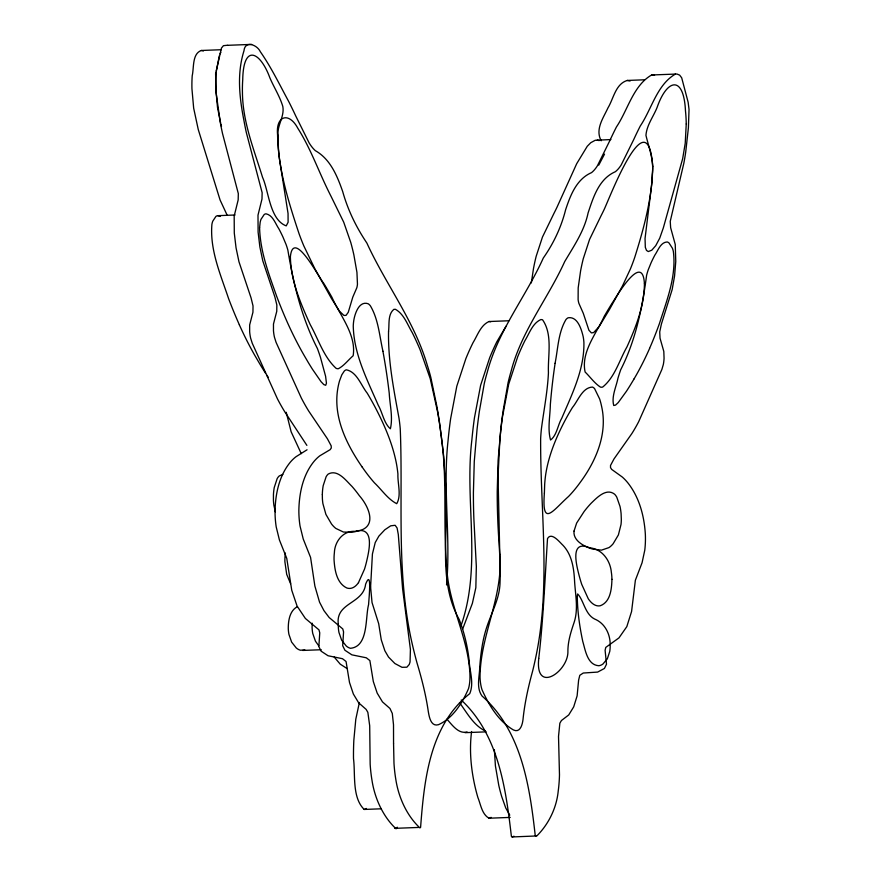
<?xml version="1.0" encoding="UTF-8"?>
<svg xmlns="http://www.w3.org/2000/svg" width="881" height="881" viewBox="0 0 881 881"><rect width="100%" height="100%" fill="white"/><g stroke="black" fill="none" stroke-linecap="round" stroke-linejoin="round"><path stroke-width="1.32" d="M312.226 623.197L312.094 627.305A15.979 6.806 87.8 0 0 312.766 633.505L315.442 641.181L318.768 645.828M216.263 72.209L216.032 74.83A59.401 25.285 87.8 0 0 215.757 87.825L217.486 107.251L220.646 123.12M446.546 584.94C450.907 537.058 442.691 488.933 448.011 441.073A234.291 99.718 87.8 0 1 450.643 418.64L456.81 386.197L465.851 358.666A254.741 108.429 87.8 0 1 473.086 342.577C477.579 335.276 480.663 325.166 489.054 321.521L508.899 320.761M471.599 731.527C469.221 749.786 470.917 768.375 474.958 786.281A101.205 43.07 87.8 0 0 477.898 797.525C480.74 804.518 481.885 814.286 489.032 818.218L510.209 817.403M531.331 282.922L533.49 268.54A126.038 53.642 87.8 0 1 536.166 256.327L542.454 237.066L554.017 213.268A313.867 133.593 87.8 0 0 556.99 207.255L576.692 163.712L587.275 146.257L590.777 142.7L595.215 140.277L610.885 139.561M216.374 70.898L219.314 55.778M285.433 553.048L285.213 554.711A22.058 9.394 87.8 0 0 284.893 561.726L286.699 574.379L290.565 583.629M555.074 363.302C558.025 348.689 558.169 332.611 565.976 319.539A22.499 9.57 87.8 0 1 568.157 317.777C577.65 316.224 581.427 329.318 583.156 336.531A21.827 9.295 87.8 0 1 583.894 342.269C584.532 369.161 572.121 394.016 561.792 418.156C557.805 424.928 556.803 435.5 550.537 440.015C547.409 428.629 550.151 416.195 550.35 404.489A297.657 126.699 87.8 0 1 555.107 363.335M460.84 626.215C482.171 566.164 464.408 501.939 471.842 440.159A234.291 99.718 87.8 0 1 474.463 417.726L480.63 385.283L489.671 357.752A254.741 108.429 87.8 0 1 496.906 341.663L506.057 326.212M359.382 702.476L355.792 719.248L353.843 740.216A129.287 55.029 87.8 0 0 353.501 758.596C355.517 774.63 351.871 797.448 364.205 809.452L381.407 808.791M462.591 629.243L472.37 603.364L475.839 587.693L476.335 566.571L473.879 518.909A271.579 115.598 87.8 0 1 473.471 503.646A281.457 119.794 87.8 0 1 473.405 492.435L474.275 461.424L477.073 429.113A330.32 140.597 87.8 0 1 479.363 411.317L484.264 383.62A119.607 50.911 87.8 0 1 487.204 372.476C498.073 330.573 525.77 296.941 543.302 258.034C553.598 243.343 561.241 227.221 565.613 209.766C570.425 195.263 576.515 179.14 591.536 172.621A61.053 25.99 87.8 0 0 597.417 165.76L609.905 140.475A425.071 180.924 87.8 0 1 616.436 126.963C627.889 109.982 633.142 85.611 651.621 74.984L676.96 74.026L679.625 75.116L681.685 77.781L688.138 102.251L689.03 109.398L688.402 127.822L685.726 151.961A146.07 62.177 87.8 0 1 683.832 163.271L670.243 221.34L670.639 227.694L675.242 244.433L675.771 261.47L674.56 276.05L672.159 289.585L661.378 324.131L659.726 331.873L660.034 338.194L663.811 351.453L664.065 358.171A21.474 9.14 87.8 0 1 663.327 364.525L661.884 369.447L638.692 421.658A234.269 99.718 87.8 0 1 631.776 433.694L614.002 458.935L610.522 465.443L610.522 467.613L611.678 469.397L622.239 476.995A103.881 44.215 87.8 0 1 628.021 483.074C639.43 497.611 644.308 516.299 645.355 534.492A43.268 18.413 87.8 0 1 644.771 550.218L642.062 562.772L635.377 580.227L631.578 611.502L626.82 626.622L618.98 637.877L605.776 647.403L605.104 650.288L606.502 664.219L604.421 668.459L597.626 672.082L583.255 673.029L579.797 675.309L578.619 680.121L577.121 695.858L573.696 706.881L568.708 714.965L561.45 720.515L559.853 723.213L558.521 736.384L559.479 774.862A69.5 29.58 87.8 0 1 558.235 790.94C556.616 807.822 548.731 824.065 536.815 835.948L512.125 836.95L511.398 836.41C505.76 788.374 498.679 734.886 461.226 700.021M649.605 348.325L650.894 345.352A393.3 167.401 87.8 0 0 659.473 323.448C666.807 300.322 676.586 276.094 673.337 251.404A14.801 6.299 87.8 0 0 672.401 248.233L669.031 242.98A17.345 7.378 87.8 0 0 667.126 241.967C660.508 242.286 658.063 250.501 654.836 255.171A166.399 70.821 87.8 0 0 651.125 262.681L648.196 269.894A51.23 21.805 87.8 0 0 646.599 275.324C642.26 307.954 635.752 340.198 620.698 369.778A159.472 67.881 87.8 0 0 617.955 378.224C616.193 386.979 611.304 396.67 613.738 405.491L615.577 405.084L618.242 402.573L626.424 391.285A517.709 220.349 87.8 0 0 630.256 385.25L634.122 378.841M397.287 827.204L396.054 828.801C382.971 816.577 374.755 798.307 372.013 780.456A69.5 29.58 87.8 0 1 370.163 764.168L369.69 725.713L367.851 712.333L366.144 709.403L358.655 702.807L353.358 694.008L349.504 682.478L346.057 661.499L342.5 658.713L328.051 655.75L321.102 651.169L318.867 646.621L319.748 632.844L318.966 629.86L305.366 618.451L297.084 606.073L291.743 590.237L286.754 558.345L279.398 539.91L276.216 526.937A43.268 18.413 87.8 0 1 275.037 511.09C275.401 493.823 279.167 475.542 290.488 461.974A103.881 44.215 87.8 0 1 296.06 456.688L307.051 449.795M598.739 165.121L604.52 154.131M220.052 53.873L220.823 52.375M358.49 582.616L364.492 569.181A78.861 33.566 87.8 0 0 366.76 560.757C369.282 549.81 374.777 525.748 355.142 531.353C343.083 530.527 334.681 541.54 334.373 552.816A22.058 9.394 87.8 0 0 334.053 559.831C334.703 569.952 336.586 582.969 346.707 587.935A43.026 18.314 87.8 0 0 358.501 582.638M491.169 817.381L489.032 818.218M366.452 808.483L364.205 809.452M513.997 836.234L512.125 836.95M297.415 606.657C289.761 610.654 288.296 620.411 288.274 628.219A15.979 6.806 87.8 0 0 288.946 634.43L291.622 642.095L296.247 647.953A41.55 17.686 87.8 0 0 300.465 650.222L304.892 649.947M467.073 731.913C458.572 734.402 451.986 724.722 446.964 719.226M675.441 74.07C656.962 84.697 651.709 109.057 640.256 126.038A425.071 180.924 87.8 0 0 633.725 139.561L621.248 164.846A61.053 25.99 87.8 0 1 615.356 171.707C598.904 178.887 593.309 197.223 588.101 212.916C584.312 230.976 573.905 246.008 564.721 261.569C547.773 298.868 521.288 331.223 511.024 371.562A119.607 50.911 87.8 0 0 508.084 382.706L503.183 410.403A330.32 140.597 87.8 0 0 500.893 428.199L498.095 460.51L497.225 491.521A281.457 119.794 87.8 0 0 497.291 502.732A271.579 115.598 87.8 0 0 497.699 517.995C498.349 539.315 500.937 560.591 500.045 581.945C499.934 597.263 492.435 610.841 487.512 624.937C482.645 638.637 480.762 653.118 479.705 667.545C479.517 676.905 476.048 687.819 482.072 696.045C521.607 730.988 529.668 786.039 535.23 835.485L535.945 836.036M282.812 474.43L279.288 475.938A20.979 8.931 87.8 0 0 277.141 478.68L274.266 487.468A27.289 11.618 87.8 0 0 273.44 494.682L273.429 500.221A21.937 9.339 87.8 0 0 273.936 505.496L275.379 511.916M644.429 79.797L627.228 80.457C615.522 83.97 613.561 98.661 607.945 107.922C603.309 118.043 594.95 129.397 601.194 140.762M221.252 49.721L201.397 50.481C192.014 53.609 194.073 67.87 192.212 75.744A59.401 25.285 87.8 0 0 191.937 88.739L193.666 108.165L198.258 129.529L220.085 200.009L227.056 214.997M227.838 45.305L251.658 44.391M239.346 324.77L237.958 321.62A393.3 167.401 87.8 0 1 228.531 298.45C220.591 274.597 209.7 249.907 211.914 224.27A14.801 6.299 87.8 0 1 212.739 221.219L215.911 216.418A17.345 7.378 87.8 0 1 217.794 215.669L234.996 215.008M302.679 650.442L321.213 649.738M465.025 732.673L486.202 731.858M394.787 828.349L418.607 827.435M651.621 74.984L654.539 75.292M627.228 80.457L630.113 81.019M217.794 215.669L220.437 216.44M201.397 50.481L203.434 50.955M489.054 321.521L490.662 321.785M227.573 45.228L223.422 45.691L221.461 48.07L215.592 73.729L216.142 93.122L220.195 121.875A146.07 62.177 87.8 0 0 222.508 133.483L238.322 193.611L238.167 199.932L234.181 216.065L234.291 233.08L236.053 247.858L238.971 261.778L251.074 297.921L253.023 305.916L252.946 312.215L249.653 324.968L249.653 331.674A21.474 9.14 87.8 0 0 250.633 338.15L252.263 343.282L277.471 398.895A234.269 99.718 87.8 0 0 284.86 411.945L306.874 445.379M597.263 140.09L599.146 140.608M485.409 731.054C473.526 725.316 467.04 712.817 459.497 702.62M347.279 668.679L340.242 664.164L334.24 657.094M509.769 815.145L505.716 807.91L501.718 796.611A101.205 43.07 87.8 0 1 498.778 785.356L495.419 765.93L494.351 749.555M362.234 467.139C346.475 444.332 332.875 416.746 337.841 388.279A42.211 17.972 87.8 0 1 339.581 380.746L341.817 374.821L344.295 371.044A17.796 7.577 87.8 0 1 346.354 369.811C356.992 371.969 361.023 385.382 367.19 393.113A350.33 149.109 87.8 0 1 374.877 406.703C384.347 424.752 392.673 443.727 396.483 463.846A58.553 24.921 87.8 0 1 397.915 473.989C397.485 483.449 401.648 495.463 396.725 503.69C387.783 499.131 381.759 489.748 374.458 482.854A278.969 118.737 87.8 0 1 362.245 467.128M266.866 375.24L268.154 377.167M265.555 373.214L264.212 371.11A517.709 220.349 87.8 0 1 260.137 364.514L254.653 355.131A367.278 156.333 87.8 0 1 239.335 324.803M301.258 453.627L291.137 431.789L286.226 412.286M220.933 124.221L221.505 126.412M382.949 351.222C379.469 336.002 378.478 319.462 370.372 305.806A22.499 9.57 87.8 0 0 368.126 303.736C359.107 300.575 354.867 313.669 353.788 320.431A21.827 9.295 87.8 0 0 353.259 326.08C353.865 354.25 367.3 379.964 378.268 405.271C382.541 412.671 383.929 423.376 390.382 428.783C393.113 417.297 389.82 404.897 389.226 393.179A297.657 126.699 87.8 0 0 382.916 351.244M649.627 348.369A371.353 158.062 87.8 0 1 634.111 378.808M388.554 331.432C387.97 360.725 393.763 389.523 398.994 418.178A75.491 32.134 87.8 0 1 400.238 428.695C403.19 499.912 395.998 572.21 411.879 642.403A252.329 107.394 87.8 0 0 416.988 662.853C421.757 678.744 425.875 694.834 428.254 711.264C429.146 716.55 430.754 726.946 438.419 724.711C453.021 718.235 462.503 702.708 468.538 688.568A22.499 9.581 87.8 0 0 469.98 676.685C469.397 640.443 450.07 607.956 447.063 572.099C442.625 526.497 447.746 480.42 441.106 434.95A234.291 99.718 87.8 0 0 437.637 412.088L430.236 378.698L420.138 349.823A254.741 108.429 87.8 0 0 412.275 332.677C407.429 324.615 404.038 314.165 395.47 309.319L393.862 309.352C387.651 314.451 389.457 324.252 388.554 331.432M277.581 134.804C278.099 168.833 288.45 201.782 299.088 233.806A186.662 79.455 87.8 0 0 303.868 246.008L314.958 268.958L331.542 298.626L339.482 311.202L343.931 315.442L346.046 315.376L348.259 312.292L352.785 297.139L356.816 287.768A11.64 4.956 87.8 0 0 357.455 284.134L356.937 272.339L353.898 255.016A126.038 53.642 87.8 0 0 350.748 242.385L343.722 222.199L331.234 196.705A313.867 133.593 87.8 0 1 328.029 190.263C317.964 169.637 310.2 147.788 297.866 128.34C288.869 111.38 275.588 115.785 277.581 134.804M322.336 494.648L322.38 498.338A21.937 9.339 87.8 0 0 322.898 503.613L325.904 514.383L331.509 523.997A59.104 25.153 87.8 0 0 335.837 528.424L343.458 532.047L352.004 532.234A189.657 80.722 87.8 0 0 356.706 531.276C378.279 527.763 368.941 506.542 359.404 495.761A223.84 95.269 87.8 0 0 351.993 486.422C346.024 480.641 337.632 468.912 328.239 474.055A20.979 8.931 87.8 0 0 326.102 476.797L323.217 485.585A27.289 11.618 87.8 0 0 322.391 492.798L322.336 494.648M393.554 743.245L393.983 763.254A69.5 29.58 87.8 0 0 395.833 779.542C398.575 797.393 406.791 815.663 419.885 827.887L420.589 827.446C424.202 780.048 429.565 725.504 469.749 693.633C474.297 682.896 469.507 670.882 469.066 659.748C467.437 646.004 464.265 632.448 459.221 619.541C441.194 587.264 446.028 549.777 446.282 514.383A271.579 115.598 87.8 0 0 446.116 499.142A281.457 119.794 87.8 0 0 445.764 487.909L443.727 456.688L439.707 423.904A330.32 140.597 87.8 0 0 436.745 405.734L430.787 377.288A119.607 50.911 87.8 0 0 427.417 365.692C414.566 321.279 385.911 284.651 366.881 243.068C356.21 227.166 347.852 210.03 342.687 191.529C337.192 175.903 330.441 159.197 315.31 150.64A61.053 25.99 87.8 0 1 309.154 142.942L295.675 115.829A425.071 180.924 87.8 0 0 288.627 101.359C279.563 84.631 271.249 67.352 260.336 51.726C257.208 44.821 244.962 40.03 243.96 50.867C236.758 73.795 239.434 97.736 244.015 120.95A146.07 62.177 87.8 0 0 246.339 132.568L262.142 192.697L261.987 199.018L258.001 215.151L258.111 232.166L259.873 246.944L262.791 260.853L274.894 297.007L276.843 305.002L276.766 311.301L273.473 324.054L273.473 330.749A21.474 9.14 87.8 0 0 274.454 337.236L276.083 342.368L301.302 397.981A234.269 99.718 87.8 0 0 308.68 411.02L327.446 438.826L331.19 445.841L331.278 448.011L330.177 449.64L319.88 455.774A103.881 44.215 87.8 0 0 314.308 461.06C302.987 474.628 299.221 492.897 298.857 510.176A43.268 18.413 87.8 0 0 300.036 526.023L303.229 538.985L310.575 557.431L314.869 586.019L319.55 602.175L323.966 610.654L329.186 617.537L342.786 628.946L343.568 631.93L342.687 645.707L344.923 650.255L351.871 654.836L366.32 657.799L369.877 660.574L373.324 681.553L377.178 693.094L382.475 701.893L389.964 708.478L392.298 713.434L393.51 724.799L393.554 743.245M290.389 256.613C290.752 280.599 300.509 303.152 310.244 324.66C318.426 339.262 323.558 356.794 336.079 368.313A20.968 8.92 87.8 0 0 338.392 368.699C344.119 365.714 348.27 359.933 353.16 355.737C356.486 334.67 340.033 315.64 331.972 297.349A627.569 267.119 87.8 0 0 323.602 283.109C319.484 278.693 293.395 227.893 290.389 256.613M338.304 624.222L338.293 626.292A15.979 6.806 87.8 0 0 338.965 632.503L341.641 640.168L346.266 646.026A41.55 17.686 87.8 0 0 350.484 648.295C368.699 646.555 365.13 617.526 368.599 604.586C368.588 602.053 372.388 567.221 365.604 584.257C363.269 604.113 335.43 602.329 338.304 624.222M611.932 579.324C611.667 588.728 610.555 601.987 600.291 605.732A43.026 18.314 87.8 0 1 588.277 598.761L581.757 584.433A78.861 33.566 87.8 0 1 579.169 575.667C576.526 565.426 569.5 539.183 589.719 547.817C602.141 549.006 610.28 560.47 611.348 572.254A22.058 9.394 87.8 0 1 611.932 579.335M644.418 283.737C644.275 305.905 635.961 326.972 626.964 346.883C619.332 360.285 614.938 377.09 602.714 387.034A20.968 8.92 87.8 0 1 600.402 387.089C594.477 383.213 590.193 376.936 585.116 372.013C580.777 352.081 596.382 333.635 604.168 316.455A627.569 267.119 87.8 0 1 612.009 303.35C616.975 295.939 642.667 251.559 644.418 283.737M686.244 123.968L685.231 143.207L682.665 158.679L663.338 227.882L659.748 238.123L655.761 245.634L651.797 250.182L648.306 251.559L646.5 250.413L645.321 247.33L645.046 238.487L651.731 184.151A121.446 51.693 87.8 0 0 652.248 174.581C654.231 160.937 649.044 148.228 645.949 135.366C646.687 125.179 653.394 116.71 657.094 107.449C667.159 78.343 683.821 75.16 685.473 110.896A59.401 25.285 87.8 0 1 686.244 123.968M538.743 658.47C534.833 694.867 568.84 671.256 567.893 651.004C567.959 641.379 570.8 632.195 573.872 623.153C578.586 609.762 575.469 595.611 574.621 581.9C573.972 569.071 572.265 555.195 563.08 545.405C559.655 542.244 551.517 531.584 547.519 538.566C544.965 578.498 543.379 618.638 538.743 658.47M544.381 493.151C541.683 528.457 553.114 510.165 568.531 496.477A278.969 118.737 87.8 0 0 580.194 482.425C596.041 461.027 607.703 433.793 601.69 406.802A42.211 17.972 87.8 0 0 599.664 399.005L594.576 388.609A17.796 7.577 87.8 0 0 592.461 387.078C582.275 387.519 578.156 400.679 572.441 407.518A350.33 149.109 87.8 0 0 565.25 420.061C556.263 437.097 548.687 455.191 545.724 474.319A58.553 24.921 87.8 0 0 544.678 484.297L544.381 493.151M278.011 135.872L278.418 148.338A121.446 51.693 87.8 0 0 279.31 158.018L288.043 213.433L288.109 222.254L286.226 225.877C269.718 219.688 268.881 191.364 262.56 177.367C254.047 149.704 242.76 122.206 242.44 92.824A59.401 25.285 87.8 0 1 242.727 79.83C243.321 43.037 260.336 51.627 269.927 77.957C274.046 87.527 279.839 96.425 282.812 106.458C284.728 116.6 276.81 125.587 278.011 135.872M652.722 166.278C652.314 197.432 644.033 227.838 634.738 257.362A186.662 79.455 87.8 0 1 630.411 268.925L622.691 285.521L609.608 309.253L599.113 326.62L593.629 332.578L591.393 332.908L588.926 330.243L583.288 313.317L578.883 303.35A11.64 4.956 87.8 0 1 578.112 299.628L578.189 287.867L580.59 270.93A126.038 53.642 87.8 0 1 583.277 258.706L589.554 239.456L601.117 215.647A313.867 133.593 87.8 0 0 604.091 209.634C610.643 195.549 647.667 98.088 652.722 166.278M499.78 554.281C503.447 596.855 480.068 635.344 480.035 677.39A22.499 9.581 87.8 0 0 481.929 689.515C488.757 704.921 498.514 721.297 513.48 729.975C520.814 733.455 522.774 723.004 523.171 717.927C524.911 702.014 528.413 686.398 532.653 670.97A252.329 107.394 87.8 0 0 537.003 651.191C550.482 580.931 540.218 509.372 540.648 438.551A75.491 32.134 87.8 0 1 541.496 428.177C543.929 409.731 547.564 391.417 548.434 372.795C547.718 355.594 552.927 334.615 542.553 319.781L540.945 319.528C532.553 323.173 529.459 333.282 524.966 340.584A254.741 108.429 87.8 0 0 517.731 356.673L508.689 384.204L502.522 416.647A234.291 99.718 87.8 0 0 499.901 439.079L498.04 476.203L499.78 554.281M370.593 586.988L372.035 602.549L378.687 623.693L381.264 639.804L384.865 650.762L388.51 657.039L394.875 663.514L401.989 667.302L406.879 667.192L409.258 664.439L410.05 661.972L410.414 649.462L402.595 588.717L398.3 534.503L397.1 528.005L395.162 525.285L390.712 525.825L384.81 529.789L378.874 536.111L375.229 542.542L372.421 553.973L370.593 586.988M577.286 596.206C577.418 611.403 579.61 626.556 582.759 641.412C585.369 650.134 587.319 664.979 598.772 665.728A41.55 17.686 87.8 0 0 602.923 664.043L607.339 658.812L609.74 651.5A15.979 6.806 87.8 0 0 610.17 645.377C610.478 634.342 605.06 623.23 594.499 618.969C584.885 614.079 583.729 600.071 577.617 593.926L577.286 596.206M259.598 227.716C260.159 251.581 268.925 274.343 276.777 296.589A393.3 167.401 87.8 0 0 286.204 319.759L287.602 322.909A371.353 158.062 87.8 0 0 304.286 355.66L308.383 362.664A517.709 220.349 87.8 0 0 312.458 369.249L321.08 381.726L323.845 384.612L325.717 385.283L326.444 383.224L325.596 376.286L320.464 357.345A159.472 67.881 87.8 0 0 317.391 348.491C301.588 317.612 293.505 284.156 287.867 250.149A51.23 21.805 87.8 0 0 286.072 244.478L282.867 236.835A166.399 70.821 87.8 0 0 278.859 228.785C275.335 223.587 272.912 215.228 266.04 213.819A17.345 7.378 87.8 0 0 264.168 214.557L260.985 219.358A14.801 6.299 87.8 0 0 260.159 222.408L259.598 227.716M574.027 531.067C573.057 539.469 581.416 544.733 588.145 547.519A189.657 80.722 87.8 0 0 592.902 549.138L601.459 550.151L608.969 547.597A59.104 25.153 87.8 0 0 613.132 543.764L618.396 534.921L621.006 524.536A21.937 9.339 87.8 0 0 621.325 519.316L621.105 513.766A27.289 11.618 87.8 0 0 620.004 506.421L616.788 497.192A20.979 8.931 87.8 0 0 614.542 494.153C606.26 487.733 596.9 497.677 591.195 503.205A223.84 95.269 87.8 0 0 584.114 511.531L576.648 523.05L574.027 531.067"/></g></svg>
